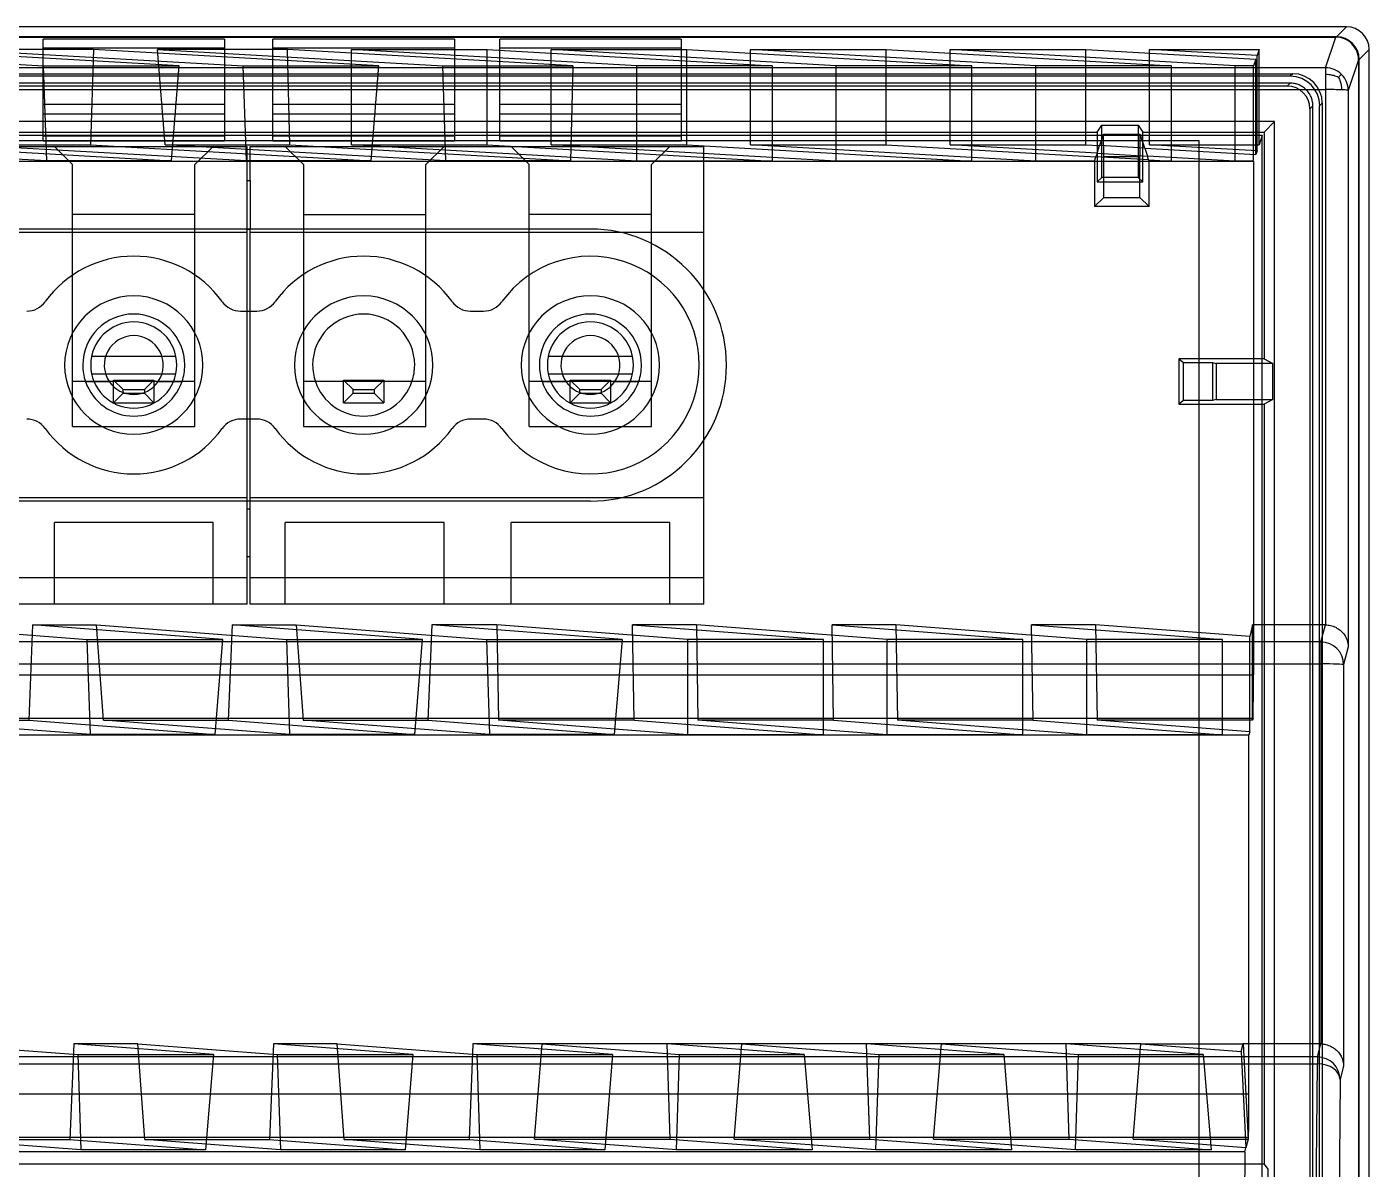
# Model space of a CAD drawing. Header units: millimetres. Extents: x -222.2 to -169.7, y -144 to -51.8.
# Drawn here: x -199.25 to -169.65, y -77.01 to -51.82 of the extents above; entities that cross this region are included whole.
import ezdxf

# ---------------------------------------------------------------- set-up
doc = ezdxf.new("R2010")
doc.units = ezdxf.units.MM
doc.layers.add('MAIN-1', color=7, linetype='Continuous')
doc.layers.add('MAIN-2', color=7, linetype='Continuous')

msp = doc.modelspace()

# ---------------------------------------------------------------- linework, layer by layer
at = {"layer": 'MAIN-1'}
for p, q in [((-170.151, -51.822), (-221.667, -51.822)), ((-169.652, -81.395), (-169.652, -52.322))]:
    msp.add_line(p, q, dxfattribs=at)
msp.add_ellipse((-170.152, -52.322), major_axis=(-0.354, -0.354), ratio=0.999315, start_param=2.356537, end_param=3.926648, dxfattribs=at)
at = {"layer": 'MAIN-2'}
for p, q in [((-170.371, -52.042), (-221.448, -52.042)), ((-221.431, -52.05), (-170.388, -52.05)), ((-194.894, -52.095), (-198.894, -52.095)), ((-198.894, -53.532), (-198.894, -52.095)), ((-194.894, -52.095), (-194.894, -53.532)), ((-189.824, -52.095), (-193.824, -52.095)), ((-193.824, -53.532), (-193.824, -52.095)), ((-189.824, -52.095), (-189.824, -53.532)), ((-184.824, -52.095), (-188.824, -52.095)), ((-188.824, -53.532), (-188.824, -52.095)), ((-184.824, -52.095), (-184.824, -53.532)), ((-170.612, -52.723), (-170.388, -52.05)), ((-170.371, -52.042), (-170.151, -51.822)), ((-205.172, -52.321), (-198.882, -52.68)), ((-195.889, -52.68), (-202.18, -52.321)), ((-197.78, -52.321), (-200.772, -52.321)), ((-200.772, -52.321), (-194.482, -52.68)), ((-198.894, -52.282), (-194.894, -52.282)), ((-197.78, -52.321), (-197.85, -54.424)), ((-191.489, -52.68), (-197.78, -52.321)), ((-193.501, -52.321), (-196.372, -52.321)), ((-196.372, -52.321), (-190.082, -52.68)), ((-196.2, -54.424), (-196.372, -52.321)), ((-193.824, -52.282), (-189.824, -52.282)), ((-187.211, -52.68), (-193.501, -52.321)), ((-193.45, -54.424), (-193.501, -52.321)), ((-185.803, -52.68), (-192.093, -52.321)), ((-192.093, -52.321), (-189.101, -52.321)), ((-192.093, -54.421), (-192.093, -52.321)), ((-189.101, -52.321), (-182.811, -52.68)), ((-189.101, -54.421), (-189.101, -52.321)), ((-188.824, -52.282), (-184.824, -52.282)), ((-181.403, -52.68), (-187.693, -52.321)), ((-187.693, -52.321), (-184.701, -52.321)), ((-187.693, -54.421), (-187.693, -52.321)), ((-184.701, -52.321), (-178.411, -52.68)), ((-184.701, -54.421), (-184.701, -52.321)), ((-183.293, -52.321), (-180.301, -52.321)), ((-177.003, -52.68), (-183.293, -52.321)), ((-183.293, -54.421), (-183.293, -52.321)), ((-180.301, -52.321), (-174.011, -52.68)), ((-180.301, -54.421), (-180.301, -52.321)), ((-178.893, -52.321), (-175.901, -52.321)), ((-172.603, -52.68), (-178.893, -52.321)), ((-178.893, -54.421), (-178.893, -52.321)), ((-175.901, -52.321), (-172.151, -52.535)), ((-175.901, -54.421), (-175.901, -52.321)), ((-174.493, -52.321), (-172.079, -52.321)), ((-172.124, -52.456), (-174.493, -52.321)), ((-174.493, -54.421), (-174.493, -52.321)), ((-172.079, -52.321), (-172.124, -52.456)), ((-172.079, -54.421), (-172.079, -52.321)), ((-169.652, -52.322), (-169.872, -52.542)), ((-198.882, -52.68), (-195.889, -52.68)), ((-198.811, -54.778), (-198.882, -52.68)), ((-196.061, -54.778), (-195.889, -52.68)), ((-194.482, -52.68), (-191.489, -52.68)), ((-194.411, -54.778), (-194.482, -52.68)), ((-191.661, -54.778), (-191.489, -52.68)), ((-190.082, -52.68), (-187.211, -52.68)), ((-190.011, -54.778), (-190.082, -52.68)), ((-187.211, -52.68), (-187.261, -54.778)), ((-182.811, -52.68), (-185.803, -52.68)), ((-185.803, -54.781), (-185.803, -52.68)), ((-182.811, -54.781), (-182.811, -52.68)), ((-178.411, -52.68), (-181.403, -52.68)), ((-181.403, -54.781), (-181.403, -52.68)), ((-178.411, -54.781), (-178.411, -52.68)), ((-174.011, -52.68), (-177.003, -52.68)), ((-177.003, -54.781), (-177.003, -52.68)), ((-174.011, -54.781), (-174.011, -52.68)), ((-172.199, -52.68), (-172.603, -52.68)), ((-172.603, -54.781), (-172.603, -52.68)), ((-172.151, -52.535), (-172.199, -52.68)), ((-172.199, -54.781), (-172.199, -52.68)), ((-172.151, -54.636), (-172.151, -52.535)), ((-172.124, -54.557), (-172.124, -52.456)), ((-169.888, -52.551), (-170.112, -53.224)), ((-169.888, -52.551), (-169.888, -141.11)), ((-169.872, -141.118), (-169.872, -52.542)), ((-170.612, -52.723), (-221.206, -52.723)), ((-220.484, -52.856), (-171.335, -52.856)), ((-171.392, -52.913), (-220.427, -52.913)), ((-171.335, -52.856), (-171.392, -52.913)), ((-170.612, -52.723), (-170.612, -52.868)), ((-170.612, -52.868), (-170.576, -52.869)), ((-170.612, -52.868), (-170.612, -53.206)), ((-170.576, -52.869), (-170.544, -52.871)), ((-170.544, -52.871), (-170.515, -52.874)), ((-170.515, -52.874), (-170.487, -52.878)), ((-170.487, -52.878), (-170.46, -52.884)), ((-170.46, -52.884), (-170.433, -52.891)), ((-170.433, -52.891), (-170.407, -52.9)), ((-170.407, -52.9), (-170.38, -52.909)), ((-170.38, -52.909), (-170.353, -52.92)), ((-170.353, -52.92), (-170.327, -52.932)), ((-170.328, -52.933), (-170.317, -52.955)), ((-170.327, -52.932), (-170.316, -52.922)), ((-170.317, -52.955), (-170.306, -52.979)), ((-170.316, -52.922), (-170.306, -52.912)), ((-170.306, -52.912), (-170.297, -52.903)), ((-170.306, -52.979), (-170.297, -53.002)), ((-170.297, -52.903), (-170.288, -52.895)), ((-170.288, -52.895), (-170.281, -52.889)), ((-170.281, -52.889), (-170.275, -52.883)), ((-170.275, -52.883), (-170.269, -52.878)), ((-170.269, -52.878), (-170.265, -52.875)), ((-170.265, -52.875), (-170.262, -52.872)), ((-170.262, -52.872), (-170.26, -52.87)), ((-170.26, -52.87), (-170.259, -52.87)), ((-221.206, -53.206), (-170.612, -53.206)), ((-171.392, -53.063), (-220.427, -53.063)), ((-171.458, -53.129), (-220.361, -53.129)), ((-171.458, -53.129), (-171.392, -53.063)), ((-171.369, -53.064), (-171.392, -53.063)), ((-171.346, -53.065), (-171.369, -53.064)), ((-171.323, -53.068), (-171.346, -53.065)), ((-171.301, -53.071), (-171.323, -53.068)), ((-171.279, -53.076), (-171.301, -53.071)), ((-171.258, -53.081), (-171.279, -53.076)), ((-171.237, -53.088), (-171.258, -53.081)), ((-171.216, -53.095), (-171.237, -53.088)), ((-171.195, -53.104), (-171.216, -53.095)), ((-171.175, -53.113), (-171.195, -53.104)), ((-171.155, -53.123), (-171.175, -53.113)), ((-171.136, -53.134), (-171.155, -53.123)), ((-171.117, -53.146), (-171.136, -53.134)), ((-171.099, -53.159), (-171.117, -53.146)), ((-171.081, -53.172), (-171.099, -53.159)), ((-171.064, -53.187), (-171.081, -53.172)), ((-171.047, -53.202), (-171.064, -53.187)), ((-171.031, -53.218), (-171.047, -53.202)), ((-171.016, -53.234), (-171.031, -53.218)), ((-171.002, -53.251), (-171.016, -53.234)), ((-170.988, -53.269), (-171.002, -53.251)), ((-170.975, -53.288), (-170.988, -53.269)), ((-170.613, -53.206), (-170.617, -65.007)), ((-170.297, -53.002), (-170.289, -53.026)), ((-170.289, -53.026), (-170.282, -53.05)), ((-170.282, -53.05), (-170.276, -53.073)), ((-170.276, -53.073), (-170.271, -53.097)), ((-170.271, -53.097), (-170.267, -53.122)), ((-170.267, -53.122), (-170.264, -53.149)), ((-170.264, -53.149), (-170.262, -53.178)), ((-170.262, -53.178), (-170.261, -53.211)), ((-170.112, -53.223), (-170.116, -65.49)), ((-198.894, -54.232), (-198.894, -53.532)), ((-194.894, -53.532), (-198.894, -53.532)), ((-194.894, -53.532), (-194.894, -54.232)), ((-193.824, -54.232), (-193.824, -53.532)), ((-189.824, -53.532), (-193.824, -53.532)), ((-189.824, -53.532), (-189.824, -54.232)), ((-188.824, -54.232), (-188.824, -53.532)), ((-184.824, -53.532), (-188.824, -53.532)), ((-184.824, -53.532), (-184.824, -54.232)), ((-170.963, -53.307), (-170.975, -53.288)), ((-170.952, -53.326), (-170.963, -53.307)), ((-170.893, -53.563), (-170.958, -53.628)), ((-170.942, -53.346), (-170.952, -53.326)), ((-170.933, -53.366), (-170.942, -53.346)), ((-170.925, -53.387), (-170.933, -53.366)), ((-170.917, -53.407), (-170.925, -53.387)), ((-170.911, -53.428), (-170.917, -53.407)), ((-170.905, -53.45), (-170.911, -53.428)), ((-170.901, -53.472), (-170.905, -53.45)), ((-170.897, -53.494), (-170.901, -53.472)), ((-170.895, -53.517), (-170.897, -53.494)), ((-170.893, -53.54), (-170.895, -53.517)), ((-170.893, -53.563), (-170.893, -53.54)), ((-170.893, -140.097), (-170.893, -53.563)), ((-170.743, -53.563), (-170.685, -53.505)), ((-170.743, -140.097), (-170.743, -53.563)), ((-170.685, -53.505), (-170.685, -140.155)), ((-194.894, -53.745), (-198.894, -53.745)), ((-189.824, -53.745), (-193.824, -53.745)), ((-184.824, -53.745), (-188.824, -53.745)), ((-170.958, -53.628), (-170.958, -80.246)), ((-171.739, -53.908), (-220.082, -53.908)), ((-216.172, -54.141), (-175.647, -54.141)), ((-175.647, -54.141), (-175.545, -53.989)), ((-175.647, -54.141), (-175.647, -55.242)), ((-175.545, -53.989), (-174.745, -53.989)), ((-175.545, -54.33), (-175.545, -53.989)), ((-174.745, -53.989), (-174.644, -54.141)), ((-174.745, -53.989), (-174.745, -54.33)), ((-174.644, -54.141), (-171.97, -54.141)), ((-174.644, -55.242), (-174.644, -54.141)), ((-171.737, -53.91), (-171.97, -54.141)), ((-171.97, -54.141), (-171.97, -59.142)), ((-171.737, -80.246), (-171.737, -53.908)), ((-216.274, -54.33), (-175.545, -54.33)), ((-216.187, -54.208), (-175.518, -54.208)), ((-198.811, -54.778), (-205, -54.424)), ((-204.394, -54.459), (-194.394, -54.459)), ((-202.25, -54.424), (-196.061, -54.778)), ((-194.411, -54.778), (-200.6, -54.424)), ((-200.6, -54.424), (-197.85, -54.424)), ((-198.894, -54.346), (-198.894, -54.232)), ((-194.894, -54.232), (-198.894, -54.232)), ((-194.894, -54.346), (-198.894, -54.346)), ((-198.645, -54.459), (-198.645, -54.459)), ((-198.645, -54.459), (-198.245, -54.859)), ((-197.85, -54.424), (-191.661, -54.778)), ((-196.2, -54.424), (-193.45, -54.424)), ((-190.011, -54.778), (-196.2, -54.424)), ((-195.544, -54.859), (-195.144, -54.459)), ((-195.144, -54.459), (-195.144, -54.459)), ((-194.894, -54.232), (-194.894, -54.346)), ((-194.394, -55.209), (-194.394, -54.459)), ((-194.394, -54.459), (-194.394, -54.459)), ((-194.324, -54.459), (-184.324, -54.459)), ((-194.324, -55.209), (-194.324, -54.459)), ((-194.324, -54.459), (-194.324, -54.459)), ((-193.824, -54.346), (-193.824, -54.232)), ((-189.824, -54.232), (-193.824, -54.232)), ((-189.824, -54.346), (-193.824, -54.346)), ((-193.554, -54.459), (-193.554, -54.459)), ((-193.554, -54.459), (-193.154, -54.859)), ((-193.45, -54.424), (-187.261, -54.778)), ((-185.803, -54.781), (-192.093, -54.421)), ((-192.093, -54.421), (-189.101, -54.421)), ((-190.052, -54.459), (-190.452, -54.859)), ((-190.052, -54.459), (-190.052, -54.459)), ((-189.824, -54.232), (-189.824, -54.346)), ((-189.101, -54.421), (-182.811, -54.781)), ((-188.824, -54.346), (-188.824, -54.232)), ((-184.824, -54.232), (-188.824, -54.232)), ((-184.824, -54.346), (-188.824, -54.346)), ((-188.575, -54.459), (-188.575, -54.459)), ((-188.575, -54.459), (-188.175, -54.859)), ((-187.693, -54.421), (-184.701, -54.421)), ((-181.403, -54.781), (-187.693, -54.421)), ((-185.474, -54.859), (-185.074, -54.459)), ((-185.074, -54.459), (-185.074, -54.459)), ((-184.824, -54.232), (-184.824, -54.346)), ((-184.701, -54.421), (-178.411, -54.781)), ((-184.324, -64.549), (-184.324, -54.459)), ((-184.324, -54.459), (-184.324, -54.459)), ((-177.003, -54.781), (-183.293, -54.421)), ((-183.293, -54.421), (-180.301, -54.421)), ((-180.301, -54.421), (-175.677, -54.686)), ((-175.651, -54.607), (-178.893, -54.421)), ((-178.893, -54.421), (-175.901, -54.421)), ((-175.901, -54.421), (-175.595, -54.439)), ((-175.651, -54.607), (-175.595, -54.439)), ((-175.518, -54.208), (-175.595, -54.439)), ((-174.6, -54.496), (-175.595, -54.439)), ((-175.545, -54.33), (-174.745, -54.33)), ((-175.545, -55.141), (-175.545, -54.33)), ((-175.518, -54.208), (-175.51, -54.185)), ((-175.518, -54.208), (-174.696, -54.208)), ((-175.51, -54.185), (-174.704, -54.185)), ((-175.51, -54.185), (-174.704, -54.185)), ((-174.745, -54.33), (-174.745, -55.141)), ((-174.745, -54.33), (-173.409, -54.33)), ((-174.704, -54.185), (-174.696, -54.208)), ((-174.696, -54.208), (-172.008, -54.208)), ((-174.6, -54.496), (-174.696, -54.208)), ((-172.124, -54.557), (-174.493, -54.421)), ((-174.493, -54.421), (-172.079, -54.421)), ((-173.409, -54.33), (-173.409, -59.223)), ((-173.409, -54.33), (-173.409, -54.33)), ((-172.008, -54.208), (-172.079, -54.421)), ((-172.008, -80.356), (-172.008, -54.208)), ((-175.709, -54.781), (-175.677, -54.686)), ((-175.651, -54.607), (-175.677, -54.686)), ((-174.515, -54.752), (-175.677, -54.686)), ((-175.651, -54.607), (-174.542, -54.67)), ((-175.506, -55.582), (-175.506, -54.681)), ((-175.506, -54.681), (-174.708, -54.681)), ((-174.708, -55.582), (-174.708, -54.681)), ((-174.6, -54.496), (-172.151, -54.636)), ((-174.6, -54.496), (-174.542, -54.67)), ((-174.515, -54.752), (-174.542, -54.67)), ((-172.603, -54.781), (-174.542, -54.67)), ((-174.515, -54.752), (-174.505, -54.781)), ((-174.515, -54.752), (-174.011, -54.781)), ((-172.124, -54.557), (-172.151, -54.636)), ((-216.091, -54.783), (-175.71, -54.783)), ((-196.061, -54.778), (-198.811, -54.778)), ((-198.245, -54.859), (-198.245, -54.859)), ((-198.245, -60.634), (-198.245, -54.859)), ((-195.544, -60.634), (-195.544, -54.859)), ((-195.544, -54.859), (-195.544, -54.859)), ((-191.661, -54.778), (-194.411, -54.778)), ((-193.154, -54.859), (-193.154, -54.859)), ((-193.154, -54.859), (-193.154, -60.634)), ((-190.452, -60.634), (-190.452, -54.859)), ((-190.452, -54.859), (-190.452, -54.859)), ((-187.261, -54.778), (-190.011, -54.778)), ((-188.175, -54.859), (-188.175, -54.859)), ((-188.175, -60.634), (-188.175, -54.859)), ((-182.811, -54.781), (-185.803, -54.781)), ((-185.474, -60.634), (-185.474, -54.859)), ((-185.474, -54.859), (-185.474, -54.859)), ((-178.411, -54.781), (-181.403, -54.781)), ((-175.709, -54.781), (-177.003, -54.781)), ((-175.709, -54.781), (-175.71, -54.783)), ((-175.71, -54.783), (-175.71, -55.786)), ((-175.709, -54.781), (-174.505, -54.781)), ((-174.504, -54.783), (-174.505, -54.781)), ((-174.011, -54.781), (-174.505, -54.781)), ((-174.504, -54.783), (-172.2, -54.783)), ((-174.504, -55.786), (-174.504, -54.783)), ((-172.199, -54.781), (-172.603, -54.781)), ((-172.2, -54.783), (-172.203, -66.105)), ((-172.199, -54.781), (-172.2, -54.783)), ((-194.394, -55.209), (-194.324, -55.209)), ((-194.394, -55.209), (-194.394, -55.209)), ((-194.394, -56.289), (-194.394, -55.209)), ((-194.324, -55.209), (-194.324, -55.209)), ((-194.324, -55.209), (-194.324, -56.289)), ((-175.545, -55.141), (-175.647, -55.242)), ((-175.647, -55.242), (-174.644, -55.242)), ((-174.745, -55.141), (-175.545, -55.141)), ((-174.644, -55.242), (-174.745, -55.141)), ((-175.71, -55.786), (-175.506, -55.582)), ((-175.506, -55.582), (-174.708, -55.582)), ((-174.708, -55.582), (-174.504, -55.786)), ((-174.504, -55.786), (-175.71, -55.786)), ((-195.544, -55.959), (-198.245, -55.959)), ((-193.154, -55.959), (-190.452, -55.959)), ((-185.474, -55.959), (-188.175, -55.959)), ((-194.394, -56.359), (-204.394, -56.359)), ((-186.824, -56.279), (-201.894, -56.279)), ((-194.394, -62.449), (-194.394, -56.289)), ((-194.324, -56.289), (-194.394, -56.289)), ((-194.394, -56.289), (-194.394, -56.289)), ((-194.324, -62.449), (-194.324, -56.289)), ((-194.324, -56.289), (-194.324, -56.289)), ((-184.324, -56.359), (-194.324, -56.359)), ((-186.824, -56.279), (-186.824, -56.279)), ((-198.845, -57.881), (-198.845, -57.881)), ((-194.944, -57.881), (-194.944, -57.881)), ((-193.775, -57.881), (-193.775, -57.881)), ((-189.874, -57.881), (-189.874, -57.881)), ((-188.775, -57.881), (-188.775, -57.881)), ((-194.537, -58.09), (-194.182, -58.09)), ((-194.537, -58.09), (-194.537, -58.09)), ((-194.182, -58.09), (-194.182, -58.09)), ((-189.467, -58.09), (-189.182, -58.09)), ((-189.467, -58.09), (-189.467, -58.09)), ((-189.182, -58.09), (-189.182, -58.09)), ((-197.823, -59.079), (-197.823, -59.079)), ((-197.823, -59.079), (-195.966, -59.079)), ((-195.966, -59.079), (-195.966, -59.079)), ((-187.753, -59.079), (-187.753, -59.079)), ((-187.753, -59.079), (-185.896, -59.079)), ((-185.896, -59.079), (-185.896, -59.079)), ((-171.97, -59.142), (-173.85, -59.142)), ((-173.85, -59.142), (-173.85, -60.14)), ((-173.85, -59.142), (-173.748, -59.223)), ((-171.97, -59.142), (-171.777, -59.245)), ((-197.823, -59.479), (-197.823, -59.479)), ((-195.966, -59.479), (-197.823, -59.479)), ((-195.966, -59.479), (-195.966, -59.479)), ((-187.753, -59.479), (-187.753, -59.479)), ((-185.896, -59.479), (-187.753, -59.479)), ((-185.896, -59.479), (-185.896, -59.479)), ((-173.748, -59.223), (-173.409, -59.223)), ((-173.748, -60.059), (-173.748, -59.223)), ((-173.409, -59.223), (-173.409, -60.059)), ((-173.409, -59.223), (-173.109, -59.223)), ((-173.109, -59.223), (-173.109, -60.059)), ((-173.109, -59.223), (-173.026, -59.245)), ((-171.777, -59.245), (-173.026, -59.245)), ((-173.026, -59.245), (-173.026, -60.037)), ((-171.777, -60.037), (-171.777, -59.245)), ((-198.245, -59.643), (-198.245, -59.643)), ((-195.544, -59.643), (-198.245, -59.643)), ((-197.959, -59.643), (-197.959, -59.643)), ((-197.959, -59.643), (-197.434, -59.643)), ((-197.434, -59.643), (-197.434, -59.643)), ((-197.339, -59.609), (-197.339, -59.609)), ((-197.339, -59.609), (-196.449, -59.609)), ((-197.339, -60.109), (-197.339, -59.609)), ((-197.129, -59.819), (-197.339, -59.609)), ((-196.449, -59.609), (-196.659, -59.819)), ((-196.449, -59.609), (-196.449, -59.609)), ((-196.449, -59.609), (-196.449, -60.109)), ((-196.355, -59.643), (-195.83, -59.643)), ((-196.355, -59.643), (-196.355, -59.643)), ((-195.83, -59.643), (-195.83, -59.643)), ((-195.544, -59.643), (-195.544, -59.643)), ((-193.154, -59.643), (-193.154, -59.643)), ((-190.452, -59.643), (-193.154, -59.643)), ((-192.889, -59.643), (-192.889, -59.643)), ((-192.269, -59.609), (-192.269, -59.609)), ((-192.269, -59.609), (-191.379, -59.609)), ((-192.269, -60.109), (-192.269, -59.609)), ((-192.059, -59.819), (-192.269, -59.609)), ((-191.379, -59.609), (-191.589, -59.819)), ((-191.379, -59.609), (-191.379, -59.609)), ((-191.379, -59.609), (-191.379, -60.109)), ((-190.76, -59.643), (-190.76, -59.643)), ((-190.452, -59.643), (-190.452, -59.643)), ((-188.175, -59.643), (-188.175, -59.643)), ((-185.474, -59.643), (-188.175, -59.643)), ((-187.889, -59.643), (-187.889, -59.643)), ((-187.889, -59.643), (-187.364, -59.643)), ((-187.364, -59.643), (-187.364, -59.643)), ((-187.269, -59.609), (-187.269, -59.609)), ((-187.269, -59.609), (-186.379, -59.609)), ((-187.269, -60.109), (-187.269, -59.609)), ((-187.059, -59.819), (-187.269, -59.609)), ((-186.379, -59.609), (-186.589, -59.819)), ((-186.379, -59.609), (-186.379, -59.609)), ((-186.379, -59.609), (-186.379, -60.109)), ((-186.285, -59.643), (-185.76, -59.643)), ((-186.285, -59.643), (-186.285, -59.643)), ((-185.76, -59.643), (-185.76, -59.643)), ((-185.474, -59.643), (-185.474, -59.643)), ((-197.339, -60.109), (-197.129, -59.899)), ((-197.129, -59.899), (-197.129, -59.819)), ((-197.129, -59.819), (-196.659, -59.819)), ((-197.129, -59.899), (-196.659, -59.899)), ((-196.659, -59.819), (-196.659, -59.899)), ((-196.449, -60.109), (-196.659, -59.899)), ((-192.269, -60.109), (-192.059, -59.899)), ((-192.059, -59.899), (-192.059, -59.819)), ((-192.059, -59.819), (-191.589, -59.819)), ((-192.059, -59.899), (-191.589, -59.899)), ((-191.589, -59.819), (-191.589, -59.899)), ((-191.379, -60.109), (-191.589, -59.899)), ((-187.269, -60.109), (-187.059, -59.899)), ((-187.059, -59.899), (-187.059, -59.819)), ((-187.059, -59.819), (-186.589, -59.819)), ((-187.059, -59.899), (-186.589, -59.899)), ((-186.589, -59.819), (-186.589, -59.899)), ((-186.379, -60.109), (-186.589, -59.899)), ((-173.748, -60.059), (-173.85, -60.14)), ((-173.409, -60.059), (-173.748, -60.059)), ((-173.109, -60.059), (-173.409, -60.059)), ((-173.409, -60.059), (-173.409, -81.495)), ((-173.026, -60.037), (-173.109, -60.059)), ((-173.026, -60.037), (-171.777, -60.037)), ((-171.777, -60.037), (-171.97, -60.14)), ((-197.339, -60.109), (-196.449, -60.109)), ((-197.339, -60.109), (-197.339, -60.109)), ((-196.449, -60.109), (-196.449, -60.109)), ((-192.269, -60.109), (-191.379, -60.109)), ((-192.269, -60.109), (-192.269, -60.109)), ((-191.379, -60.109), (-191.379, -60.109)), ((-187.269, -60.109), (-186.379, -60.109)), ((-187.269, -60.109), (-187.269, -60.109)), ((-186.379, -60.109), (-186.379, -60.109)), ((-173.85, -60.14), (-171.97, -60.14)), ((-171.97, -60.14), (-171.97, -76.898)), ((-198.845, -60.677), (-198.845, -60.677)), ((-198.245, -60.634), (-198.245, -60.634)), ((-198.245, -60.634), (-195.544, -60.634)), ((-195.544, -60.634), (-195.544, -60.634)), ((-194.944, -60.677), (-194.944, -60.677)), ((-194.182, -60.469), (-194.537, -60.469)), ((-194.537, -60.469), (-194.537, -60.469)), ((-194.182, -60.469), (-194.182, -60.469)), ((-193.775, -60.677), (-193.775, -60.677)), ((-193.154, -60.634), (-193.154, -60.634)), ((-193.154, -60.634), (-190.452, -60.634)), ((-190.452, -60.634), (-190.452, -60.634)), ((-189.874, -60.677), (-189.874, -60.677)), ((-189.182, -60.469), (-189.467, -60.469)), ((-189.467, -60.469), (-189.467, -60.469)), ((-189.182, -60.469), (-189.182, -60.469)), ((-188.775, -60.677), (-188.775, -60.677)), ((-188.175, -60.634), (-188.175, -60.634)), ((-188.175, -60.634), (-185.474, -60.634)), ((-185.474, -60.634), (-185.474, -60.634)), ((-204.394, -62.199), (-194.394, -62.199)), ((-186.824, -62.279), (-201.894, -62.279)), ((-194.394, -62.449), (-194.324, -62.449)), ((-194.394, -62.449), (-194.394, -62.449)), ((-194.394, -63.509), (-194.394, -62.449)), ((-194.324, -62.199), (-184.324, -62.199)), ((-194.324, -63.509), (-194.324, -62.449)), ((-194.324, -62.449), (-194.324, -62.449)), ((-186.824, -62.279), (-186.824, -62.279)), ((-198.645, -62.749), (-198.645, -62.749)), ((-195.144, -62.749), (-198.645, -62.749)), ((-198.645, -64.549), (-198.645, -62.749)), ((-195.144, -62.749), (-195.144, -62.749)), ((-195.144, -64.549), (-195.144, -62.749)), ((-190.052, -62.749), (-193.554, -62.749)), ((-193.554, -62.749), (-193.554, -62.749)), ((-193.554, -64.549), (-193.554, -62.749)), ((-190.052, -62.749), (-190.052, -62.749)), ((-190.052, -64.549), (-190.052, -62.749)), ((-188.575, -62.749), (-188.575, -62.749)), ((-185.074, -62.749), (-188.575, -62.749)), ((-188.575, -64.549), (-188.575, -62.749)), ((-185.074, -62.749), (-185.074, -62.749)), ((-185.074, -64.549), (-185.074, -62.749)), ((-194.394, -64.549), (-194.394, -63.509)), ((-194.324, -63.509), (-194.394, -63.509)), ((-194.394, -63.509), (-194.394, -63.509)), ((-194.324, -64.549), (-194.324, -63.509)), ((-194.324, -63.509), (-194.324, -63.509)), ((-194.394, -63.971), (-204.394, -63.971)), ((-184.324, -63.971), (-194.324, -63.971)), ((-194.394, -64.549), (-204.394, -64.549)), ((-198.645, -64.549), (-198.645, -64.549)), ((-195.144, -64.549), (-195.144, -64.549)), ((-194.394, -64.549), (-194.394, -64.549)), ((-184.324, -64.549), (-194.324, -64.549)), ((-194.324, -64.549), (-194.324, -64.549)), ((-193.554, -64.549), (-193.554, -64.549)), ((-190.052, -64.549), (-190.052, -64.549)), ((-188.575, -64.549), (-188.575, -64.549)), ((-185.074, -64.549), (-185.074, -64.549)), ((-184.324, -64.549), (-184.324, -64.549)), ((-202.116, -65.007), (-197.919, -65.327)), ((-199.124, -65.007), (-199.211, -67.111)), ((-199.124, -65.007), (-197.716, -65.007)), ((-194.927, -65.327), (-199.124, -65.007)), ((-197.561, -67.111), (-197.716, -65.007)), ((-197.716, -65.007), (-193.519, -65.327)), ((-194.724, -65.007), (-194.811, -67.111)), ((-194.724, -65.007), (-193.316, -65.007)), ((-190.527, -65.327), (-194.724, -65.007)), ((-193.316, -65.007), (-193.161, -67.111)), ((-193.316, -65.007), (-189.119, -65.327)), ((-190.324, -65.007), (-190.411, -67.111)), ((-188.887, -65.007), (-190.324, -65.007)), ((-186.127, -65.327), (-190.324, -65.007)), ((-188.887, -65.007), (-188.853, -67.111)), ((-184.678, -65.328), (-188.887, -65.007)), ((-184.487, -65.007), (-185.895, -65.007)), ((-185.861, -67.111), (-185.895, -65.007)), ((-185.895, -65.007), (-181.686, -65.328)), ((-184.487, -65.007), (-184.453, -67.111)), ((-180.278, -65.328), (-184.487, -65.007)), ((-180.087, -65.007), (-181.495, -65.007)), ((-181.461, -67.111), (-181.495, -65.007)), ((-181.495, -65.007), (-177.286, -65.328)), ((-180.087, -65.007), (-180.053, -67.111)), ((-175.878, -65.328), (-180.087, -65.007)), ((-175.687, -65.007), (-177.095, -65.007)), ((-177.061, -67.111), (-177.095, -65.007)), ((-177.095, -65.007), (-172.886, -65.328)), ((-175.687, -65.007), (-175.653, -67.111)), ((-172.286, -65.266), (-175.687, -65.007)), ((-172.221, -65.007), (-172.286, -65.266)), ((-172.222, -67.111), (-172.221, -65.007)), ((-170.616, -65.007), (-172.221, -65.007)), ((-170.715, -65.384), (-170.617, -65.007)), ((-170.616, -65.007), (-170.588, -65.008)), ((-170.588, -65.008), (-170.559, -65.01)), ((-170.559, -65.01), (-170.531, -65.015)), ((-170.531, -65.015), (-170.503, -65.02)), ((-170.503, -65.02), (-170.474, -65.028)), ((-170.474, -65.028), (-170.446, -65.037)), ((-170.446, -65.037), (-170.418, -65.048)), ((-170.418, -65.048), (-170.39, -65.061)), ((-170.39, -65.061), (-170.363, -65.076)), ((-170.363, -65.076), (-170.338, -65.091)), ((-170.338, -65.091), (-170.313, -65.108)), ((-170.313, -65.108), (-170.29, -65.126)), ((-170.715, -65.384), (-221.104, -65.384)), ((-197.919, -65.327), (-194.927, -65.327)), ((-197.849, -67.424), (-197.919, -65.327)), ((-195.099, -67.424), (-194.927, -65.327)), ((-193.519, -65.327), (-190.527, -65.327)), ((-193.449, -67.424), (-193.519, -65.327)), ((-190.699, -67.424), (-190.527, -65.327)), ((-189.119, -65.327), (-186.127, -65.327)), ((-189.119, -65.327), (-189.049, -67.424)), ((-186.127, -65.327), (-186.299, -67.424)), ((-181.686, -65.328), (-184.678, -65.328)), ((-184.678, -67.429), (-184.678, -65.328)), ((-181.686, -67.429), (-181.686, -65.328)), ((-177.286, -65.328), (-180.278, -65.328)), ((-180.278, -67.429), (-180.278, -65.328)), ((-177.286, -67.429), (-177.286, -65.328)), ((-172.886, -65.328), (-175.878, -65.328)), ((-175.878, -67.429), (-175.878, -65.328)), ((-172.886, -67.429), (-172.886, -65.328)), ((-172.286, -67.367), (-172.286, -65.266)), ((-170.715, -65.384), (-170.715, -65.867)), ((-170.29, -65.126), (-170.269, -65.145)), ((-170.269, -65.145), (-170.249, -65.165)), ((-170.249, -65.165), (-170.23, -65.186)), ((-170.23, -65.186), (-170.213, -65.207)), ((-170.213, -65.207), (-170.197, -65.229)), ((-170.197, -65.229), (-170.183, -65.252)), ((-170.183, -65.252), (-170.169, -65.276)), ((-170.169, -65.276), (-170.157, -65.302)), ((-170.157, -65.302), (-170.146, -65.329)), ((-170.146, -65.329), (-170.137, -65.358)), ((-170.137, -65.358), (-170.128, -65.389)), ((-170.128, -65.389), (-170.122, -65.421)), ((-170.116, -65.49), (-170.215, -65.884)), ((-170.122, -65.421), (-170.118, -65.455)), ((-170.118, -65.455), (-170.116, -65.49)), ((-221.104, -65.867), (-170.716, -65.867)), ((-170.715, -65.867), (-170.718, -74.246)), ((-170.215, -65.884), (-170.217, -74.73)), ((-219.616, -66.105), (-172.203, -66.105)), ((-172.212, -67.07), (-219.607, -67.07)), ((-197.849, -67.424), (-201.961, -67.111)), ((-201.961, -67.111), (-199.211, -67.111)), ((-199.211, -67.111), (-195.099, -67.424)), ((-193.449, -67.424), (-197.561, -67.111)), ((-197.561, -67.111), (-194.811, -67.111)), ((-194.811, -67.111), (-190.699, -67.424)), ((-193.161, -67.111), (-190.411, -67.111)), ((-189.049, -67.424), (-193.161, -67.111)), ((-190.411, -67.111), (-186.299, -67.424)), ((-185.861, -67.111), (-188.853, -67.111)), ((-184.678, -67.429), (-188.853, -67.111)), ((-185.861, -67.111), (-181.686, -67.429)), ((-180.278, -67.429), (-184.453, -67.111)), ((-181.461, -67.111), (-184.453, -67.111)), ((-181.461, -67.111), (-177.286, -67.429)), ((-175.878, -67.429), (-180.053, -67.111)), ((-177.061, -67.111), (-180.053, -67.111)), ((-177.061, -67.111), (-172.886, -67.429)), ((-172.286, -67.367), (-175.653, -67.111)), ((-172.222, -67.111), (-175.653, -67.111)), ((-172.212, -67.07), (-172.222, -67.111)), ((-219.517, -67.431), (-172.302, -67.431)), ((-195.099, -67.424), (-197.849, -67.424)), ((-190.699, -67.424), (-193.449, -67.424)), ((-186.299, -67.424), (-189.049, -67.424)), ((-181.686, -67.429), (-184.678, -67.429)), ((-177.286, -67.429), (-180.278, -67.429)), ((-172.886, -67.429), (-175.878, -67.429)), ((-172.304, -75.345), (-172.302, -67.431)), ((-172.286, -67.367), (-172.302, -67.431)), ((-201.206, -74.246), (-198.129, -74.481)), ((-198.214, -74.246), (-198.301, -76.35)), ((-195.137, -74.481), (-198.214, -74.246)), ((-196.806, -74.246), (-198.214, -74.246)), ((-196.806, -74.246), (-193.729, -74.481)), ((-196.651, -76.35), (-196.806, -74.246)), ((-193.814, -74.246), (-193.901, -76.35)), ((-190.737, -74.481), (-193.814, -74.246)), ((-192.406, -74.246), (-193.814, -74.246)), ((-192.406, -74.246), (-189.329, -74.481)), ((-192.251, -76.35), (-192.406, -74.246)), ((-189.414, -74.246), (-189.501, -76.35)), ((-186.337, -74.481), (-189.414, -74.246)), ((-187.885, -74.246), (-189.414, -74.246)), ((-188.057, -76.344), (-187.885, -74.246)), ((-187.885, -74.246), (-184.859, -74.477)), ((-185.135, -74.246), (-187.885, -74.246)), ((-182.109, -74.477), (-185.135, -74.246)), ((-183.485, -74.246), (-185.135, -74.246)), ((-185.064, -76.344), (-185.135, -74.246)), ((-183.657, -76.344), (-183.485, -74.246)), ((-183.485, -74.246), (-180.459, -74.477)), ((-180.735, -74.246), (-183.485, -74.246)), ((-177.709, -74.477), (-180.735, -74.246)), ((-179.085, -74.246), (-180.735, -74.246)), ((-180.664, -76.344), (-180.735, -74.246)), ((-179.257, -76.344), (-179.085, -74.246)), ((-179.085, -74.246), (-176.059, -74.477)), ((-176.335, -74.246), (-179.085, -74.246)), ((-173.309, -74.477), (-176.335, -74.246)), ((-174.685, -74.246), (-176.335, -74.246)), ((-176.264, -76.344), (-176.335, -74.246)), ((-174.857, -76.344), (-174.685, -74.246)), ((-174.685, -74.246), (-172.474, -74.415)), ((-174.685, -74.246), (-172.432, -74.246)), ((-172.474, -74.415), (-172.432, -74.246)), ((-170.718, -74.246), (-172.432, -74.246)), ((-172.432, -74.246), (-172.321, -76.344)), ((-170.793, -74.533), (-170.718, -74.246)), ((-170.718, -74.246), (-170.718, -74.246)), ((-170.718, -74.246), (-170.718, -74.246)), ((-170.718, -74.246), (-170.718, -74.246)), ((-170.718, -74.246), (-170.718, -74.246)), ((-170.718, -74.246), (-170.718, -74.246)), ((-170.718, -74.246), (-170.718, -74.246)), ((-170.718, -74.246), (-170.718, -74.246)), ((-170.718, -74.246), (-170.718, -74.246)), ((-170.718, -74.246), (-170.718, -74.246)), ((-170.718, -74.246), (-170.718, -74.246)), ((-170.718, -74.246), (-170.718, -74.246)), ((-170.718, -74.246), (-170.718, -74.246)), ((-170.718, -74.246), (-170.718, -74.246)), ((-170.718, -74.246), (-170.718, -74.246)), ((-170.718, -74.246), (-170.718, -74.246)), ((-170.718, -74.246), (-170.718, -74.246)), ((-170.718, -74.246), (-170.718, -74.246)), ((-170.718, -74.246), (-170.718, -74.246)), ((-170.718, -74.246), (-170.718, -74.246)), ((-170.718, -74.246), (-170.718, -74.246)), ((-170.718, -74.246), (-170.718, -74.246)), ((-170.718, -74.246), (-170.718, -74.246)), ((-170.718, -74.246), (-170.718, -74.246)), ((-170.718, -74.246), (-170.718, -74.246)), ((-170.718, -74.246), (-170.718, -74.246)), ((-170.718, -74.246), (-170.717, -74.246)), ((-170.717, -74.246), (-170.717, -74.246)), ((-170.717, -74.246), (-170.717, -74.246)), ((-170.717, -74.246), (-170.717, -74.246)), ((-170.717, -74.246), (-170.717, -74.246)), ((-170.717, -74.246), (-170.717, -74.246)), ((-170.717, -74.246), (-170.717, -74.246)), ((-170.717, -74.246), (-170.717, -74.246)), ((-170.717, -74.246), (-170.717, -74.246)), ((-170.717, -74.246), (-170.717, -74.246)), ((-170.717, -74.246), (-170.717, -74.246)), ((-170.717, -74.246), (-170.717, -74.246)), ((-170.717, -74.246), (-170.717, -74.246)), ((-170.717, -74.246), (-170.717, -74.246)), ((-170.717, -74.246), (-170.717, -74.246)), ((-170.717, -74.246), (-170.717, -74.246)), ((-170.717, -74.246), (-170.717, -74.246)), ((-170.717, -74.246), (-170.717, -74.246)), ((-170.717, -74.246), (-170.717, -74.246)), ((-170.717, -74.246), (-170.717, -74.246)), ((-170.717, -74.246), (-170.717, -74.246)), ((-170.717, -74.246), (-170.717, -74.246)), ((-170.717, -74.246), (-170.717, -74.246)), ((-170.717, -74.246), (-170.717, -74.246)), ((-170.717, -74.246), (-170.717, -74.246)), ((-170.717, -74.246), (-170.689, -74.247)), ((-170.689, -74.247), (-170.661, -74.25)), ((-170.661, -74.25), (-170.632, -74.254)), ((-170.632, -74.254), (-170.604, -74.26)), ((-170.604, -74.26), (-170.575, -74.267)), ((-170.575, -74.267), (-170.547, -74.277)), ((-170.547, -74.277), (-170.518, -74.288)), ((-170.518, -74.288), (-170.491, -74.301)), ((-170.793, -74.533), (-221.026, -74.533)), ((-198.129, -74.481), (-195.137, -74.481)), ((-198.129, -74.481), (-198.059, -76.578)), ((-195.137, -74.481), (-195.309, -76.578)), ((-193.729, -74.481), (-190.737, -74.481)), ((-193.729, -74.481), (-193.659, -76.578)), ((-190.737, -74.481), (-190.909, -76.578)), ((-189.329, -74.481), (-186.337, -74.481)), ((-189.329, -74.481), (-189.259, -76.578)), ((-186.337, -74.481), (-186.509, -76.578)), ((-184.929, -76.582), (-184.859, -74.477)), ((-184.859, -74.477), (-182.109, -74.477)), ((-182.109, -74.477), (-181.937, -76.582)), ((-180.529, -76.582), (-180.459, -74.477)), ((-180.459, -74.477), (-177.709, -74.477)), ((-177.709, -74.477), (-177.537, -76.582)), ((-176.129, -76.582), (-176.059, -74.477)), ((-176.059, -74.477), (-173.309, -74.477)), ((-173.309, -74.477), (-173.137, -76.582)), ((-172.474, -74.415), (-172.369, -76.533)), ((-170.793, -74.533), (-170.793, -74.685)), ((-170.491, -74.301), (-170.464, -74.315)), ((-170.464, -74.315), (-170.438, -74.331)), ((-170.438, -74.331), (-170.414, -74.348)), ((-170.414, -74.348), (-170.391, -74.366)), ((-170.391, -74.366), (-170.37, -74.385)), ((-170.37, -74.385), (-170.35, -74.405)), ((-170.35, -74.405), (-170.331, -74.426)), ((-170.331, -74.426), (-170.314, -74.447)), ((-170.314, -74.447), (-170.298, -74.469)), ((-170.298, -74.469), (-170.284, -74.492)), ((-170.284, -74.492), (-170.27, -74.516)), ((-170.27, -74.516), (-170.258, -74.541)), ((-170.258, -74.541), (-170.247, -74.568)), ((-170.247, -74.568), (-170.238, -74.597)), ((-221.026, -74.685), (-170.793, -74.685)), ((-170.818, -77.644), (-170.793, -74.685)), ((-170.217, -74.73), (-170.293, -75.032)), ((-170.238, -74.597), (-170.229, -74.628)), ((-170.229, -74.628), (-170.223, -74.661)), ((-170.223, -74.661), (-170.219, -74.694)), ((-170.219, -74.694), (-170.217, -74.73)), ((-170.293, -75.032), (-170.317, -77.846)), ((-219.515, -75.345), (-172.304, -75.345)), ((-172.313, -76.309), (-219.506, -76.309)), ((-198.059, -76.578), (-201.051, -76.35)), ((-201.051, -76.35), (-198.301, -76.35)), ((-198.301, -76.35), (-195.309, -76.578)), ((-196.651, -76.35), (-193.901, -76.35)), ((-193.659, -76.578), (-196.651, -76.35)), ((-193.901, -76.35), (-190.909, -76.578)), ((-189.259, -76.578), (-192.251, -76.35)), ((-192.251, -76.35), (-189.501, -76.35)), ((-189.501, -76.35), (-186.509, -76.578)), ((-184.929, -76.582), (-188.057, -76.344)), ((-188.057, -76.344), (-185.064, -76.344)), ((-185.064, -76.344), (-181.937, -76.582)), ((-180.529, -76.582), (-183.657, -76.344)), ((-183.657, -76.344), (-180.664, -76.344)), ((-180.664, -76.344), (-177.537, -76.582)), ((-176.129, -76.582), (-179.257, -76.344)), ((-179.257, -76.344), (-176.264, -76.344)), ((-176.264, -76.344), (-173.137, -76.582)), ((-172.369, -76.533), (-174.857, -76.344)), ((-174.857, -76.344), (-172.321, -76.344)), ((-172.321, -76.344), (-172.369, -76.533)), ((-172.321, -76.344), (-172.313, -76.309)), ((-172.392, -76.628), (-219.427, -76.628)), ((-195.309, -76.578), (-198.059, -76.578)), ((-190.909, -76.578), (-193.659, -76.578)), ((-186.509, -76.578), (-189.259, -76.578)), ((-181.937, -76.582), (-184.929, -76.582)), ((-177.537, -76.582), (-180.529, -76.582)), ((-173.137, -76.582), (-176.129, -76.582)), ((-172.392, -76.628), (-172.403, -77.932)), ((-172.392, -76.628), (-172.369, -76.533)), ((-171.97, -76.898), (-219.848, -76.898)), ((-171.97, -76.898), (-171.889, -77.006)), ((-171.889, -77.006), (-171.889, -81.448))]:
    msp.add_line(p, q, dxfattribs=at)
for centre, radius, start, end in [((-186.824, -59.279), 3, 0, 90), ((-196.894, -59.279), 2.4, 35.6302, 144.3698), ((-191.824, -59.279), 2.4, 35.6302, 144.3698), ((-186.824, -59.279), 2.4, 0, 144.3698), ((-199.252, -57.59), 0.5, 270, 324.3698), ((-196.894, -59.279), 1.525, 0, 180), ((-194.537, -57.59), 0.5, 215.6302, 270), ((-194.182, -57.59), 0.5, 270, 324.3698), ((-191.824, -59.279), 1.525, 0, 180), ((-189.467, -57.59), 0.5, 215.6302, 270), ((-189.182, -57.59), 0.5, 270, 324.3698), ((-186.824, -59.279), 1.525, 0, 180), ((-196.894, -59.279), 1.125, 0, 180), ((-191.824, -59.279), 1.125, 0, 180), ((-186.824, -59.279), 1.125, 0, 180), ((-196.894, -59.279), 0.95, 90, 270), ((-196.894, -59.279), 0.95, 270, 90), ((-186.824, -59.279), 0.95, 90, 270), ((-186.824, -59.279), 0.95, 270, 90), ((-196.894, -59.279), 0.65, 90, 213.9682), ((-196.894, -59.279), 0.65, 326.0317, 90), ((-186.824, -59.279), 0.65, 90, 213.9682), ((-186.824, -59.279), 0.65, 326.0317, 90), ((-196.894, -59.279), 1.525, 180, 0), ((-196.894, -59.279), 1.125, 180, 198.8338), ((-196.894, -59.279), 1.125, 341.1662, 0), ((-191.824, -59.279), 1.525, 180, 0), ((-191.824, -59.279), 1.125, 180, 198.8338), ((-191.824, -59.279), 1.125, 341.1662, 0), ((-186.824, -59.279), 2.4, 215.6302, 0), ((-186.824, -59.279), 1.525, 180, 0), ((-186.824, -59.279), 1.125, 180, 198.8338), ((-186.824, -59.279), 3, 270, 0), ((-186.824, -59.279), 1.125, 341.1662, 0), ((-196.894, -59.279), 1.125, 198.8338, 341.1662), ((-196.894, -59.279), 0.65, 213.9682, 270), ((-196.894, -59.279), 0.65, 270, 326.0317), ((-191.824, -59.279), 1.125, 198.8338, 341.1662), ((-186.824, -59.279), 1.125, 198.8338, 341.1662), ((-186.824, -59.279), 0.65, 213.9682, 270), ((-186.824, -59.279), 0.65, 270, 326.0317), ((-199.252, -60.969), 0.5, 35.6302, 90), ((-196.894, -59.279), 2.4, 215.6302, 324.3698), ((-194.537, -60.969), 0.5, 90, 144.3698), ((-194.182, -60.969), 0.5, 35.6302, 90), ((-191.824, -59.279), 2.4, 215.6302, 324.3698), ((-189.467, -60.969), 0.5, 90, 144.3698), ((-189.182, -60.969), 0.5, 35.6302, 90)]:
    msp.add_arc(centre, radius, start, end, dxfattribs=at)
for centre, major_axis, ratio, start_param, end_param in [((-170.388, -52.55), (0.158, 0.475), 0.999619, -1.25115, 0.321575), ((-170.372, -52.542), (0.354, 0.354), 0.999315, -0.785056, 0.785056), ((-171.393, -53.563), (0.46, 0.46), 0.999315, -0.785056, 0.785176), ((-171.335, -53.506), (-0.46, -0.46), 0.999315, 2.356537, 3.926769), ((-170.612, -53.223), (0.474, -0.158), 0.999619, 1.106758, 1.892371), ((-170.612, -53.223), (0.474, -0.158), 0.999619, 0.321642, 1.106758), ((-171.458, -53.629), (-0.354, -0.354), 0.999315, 2.356529, 3.926657), ((-170.612, -53.223), (-0.5, 0), 0.034899, -2.350671, -1.570786), ((-170.612, -53.223), (-0.5, 0), 0.034899, -3.132861, -2.350671), ((-171.393, -53.563), (0.46, 0.46), 0.999315, -0.785157, -0.785056), ((-171.335, -53.506), (-0.46, -0.46), 0.999315, 2.356493, 2.356537), ((-175.51, -54.685), (0, -0.5), 0.008726, 3.141546, 3.167773), ((-175.51, -54.685), (0, -0.5), 0.008726, 1.579524, 3.141546), ((-174.704, -54.685), (0, 0.5), 0.008726, 0.000047, 1.562069), ((-174.704, -54.685), (0, 0.5), 0.008726, -0.026181, 0.000047), ((-170.715, -65.884), (0.485, -0.121), 0.999353, 0.245041, 1.815533), ((-170.715, -65.884), (-0.5, 0), 0.034899, -3.132861, -1.567987), ((-172.212, -66.07), (0, 1), 0.008727, -3.106687, -1.605395), ((-170.793, -75.032), (0.485, -0.121), 0.999353, 0.245041, 1.815533), ((-170.793, -75.032), (-0.5, 0.004), 0.694646, -3.129461, -1.565057), ((-172.313, -75.31), (0, -1), 0.008727, 0.031195, 1.535898)]:
    msp.add_ellipse(centre, major_axis=major_axis, ratio=ratio, start_param=start_param, end_param=end_param, dxfattribs=at)

doc.saveas('drawing.dxf')
